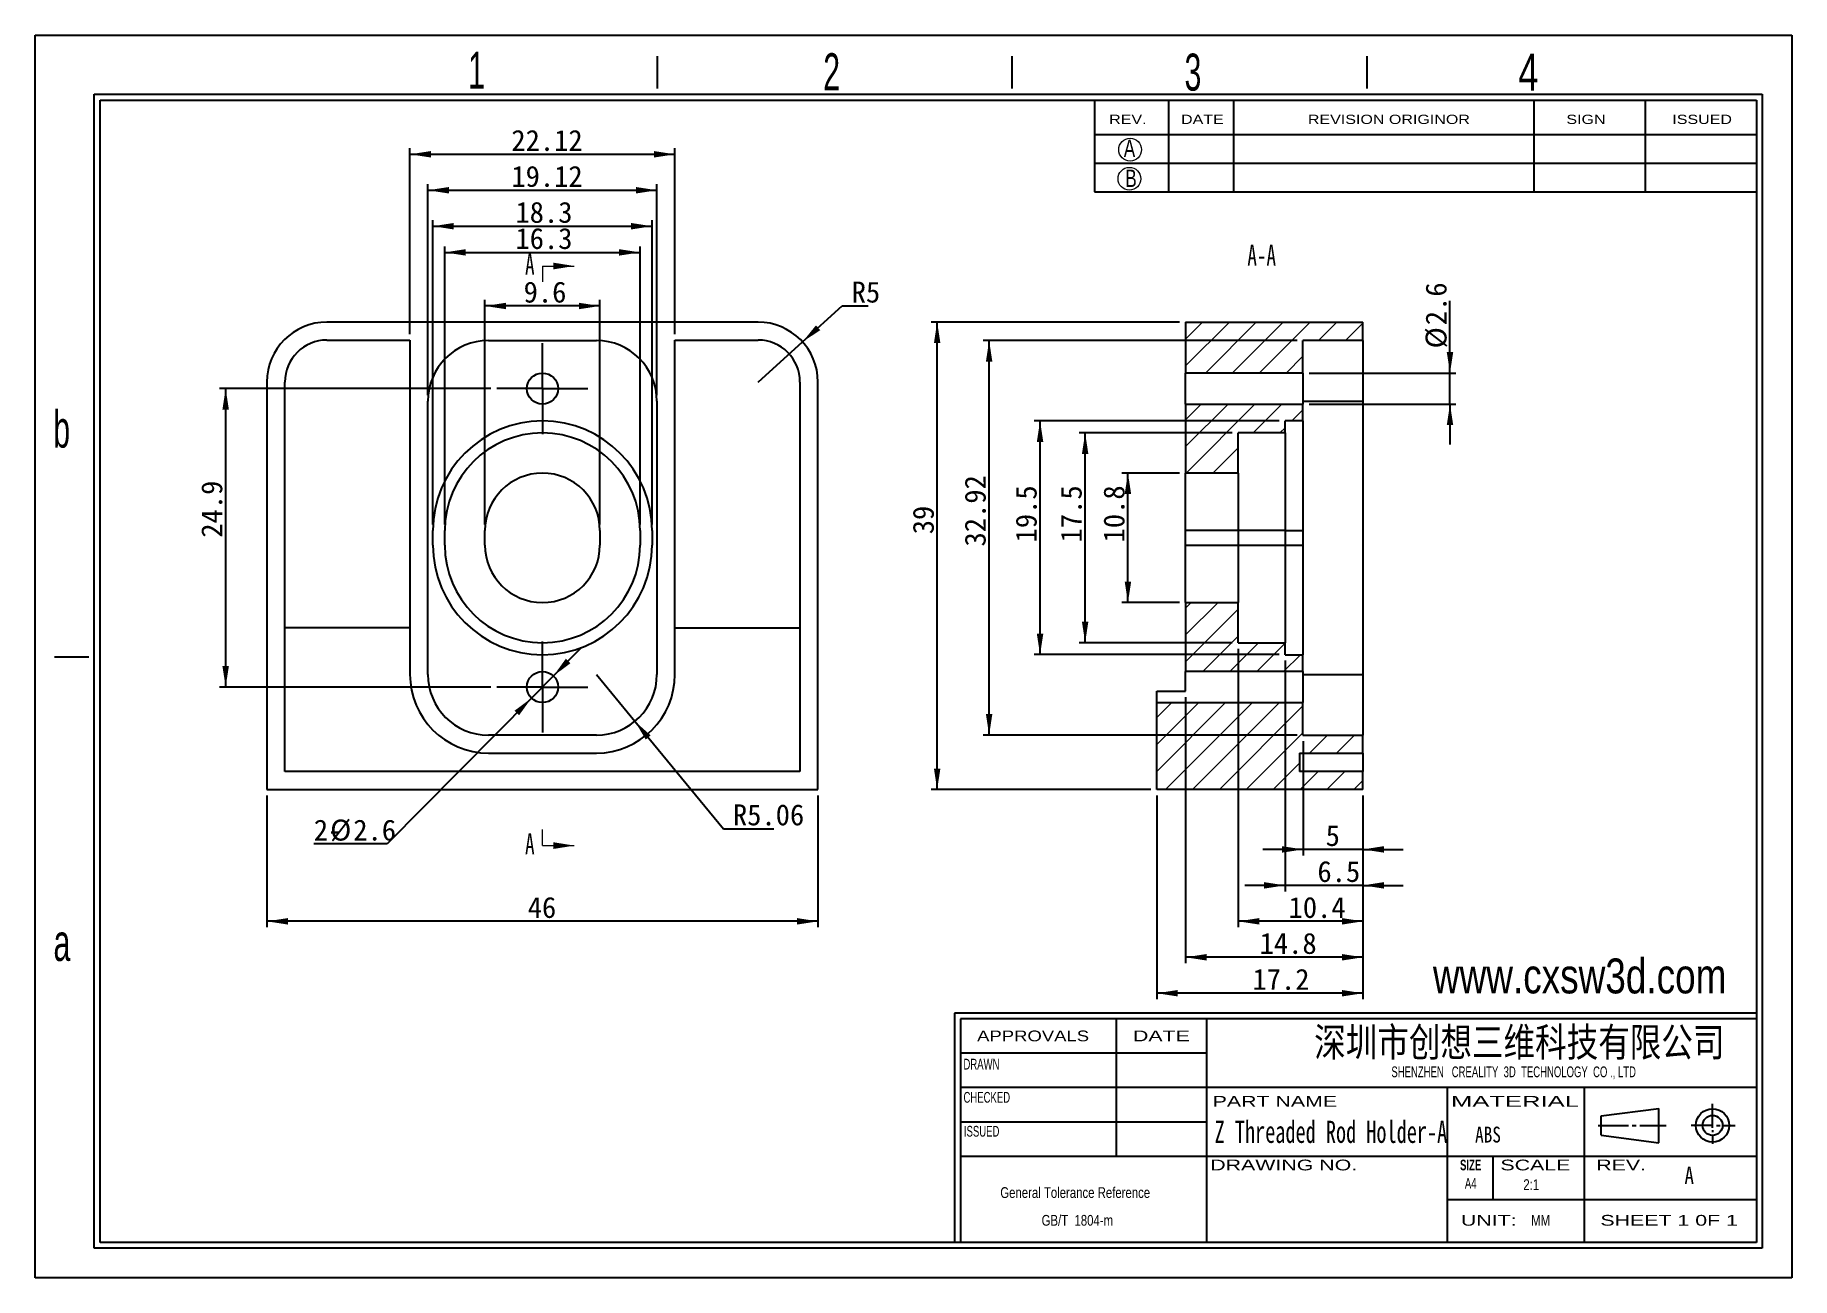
# Model space of a CAD drawing. Header units: millimetres. Extents: x 2 to 295, y 1 to 209.
import ezdxf

# ---------------------------------------------------------------- set-up
doc = ezdxf.new("R2010")
doc.units = ezdxf.units.MM
doc.linetypes.add('CENTER', pattern=[10.16, 6.35, -1.27, 1.27, -1.27])
doc.layers.add('DIM', color=5, linetype='Continuous')
doc.layers.add('SLD-0', color=179, linetype='Continuous')
doc.layers.add('中心线', color=1, linetype='CENTER', lineweight=25)
doc.styles.add('SLDTEXTSTYLE0', font='arial.ttf', dxfattribs={"width": 0.7584})
doc.styles.add('SLDTEXTSTYLE1', font='arial.ttf', dxfattribs={"width": 0.63516})
doc.styles.add('SLDTEXTSTYLE10', font='', dxfattribs={"width": 0.8})
doc.styles.add('SLDTEXTSTYLE11', font='', dxfattribs={"width": 0.67})
doc.styles.add('SLDTEXTSTYLE12', font='')
doc.styles.add('SLDTEXTSTYLE13', font='', dxfattribs={"width": 0.67})
doc.styles.add('SLDTEXTSTYLE2', font='GOTHIC.TTF', dxfattribs={"width": 0.7304})
doc.styles.add('SLDTEXTSTYLE3', font='GOTHIC.TTF', dxfattribs={"width": 0.61171})
doc.styles.add('SLDTEXTSTYLE4', font='arialbd.ttf', dxfattribs={"width": 0.63516})
doc.styles.add('SLDTEXTSTYLE5', font='arial.ttf', dxfattribs={"width": 1.422})
doc.styles.add('SLDTEXTSTYLE6', font='arial.ttf', dxfattribs={"width": 1.2324})
doc.styles.add('SLDTEXTSTYLE7', font='arial.ttf', dxfattribs={"width": 1.7064})
doc.styles.add('SLDTEXTSTYLE8', font='', dxfattribs={"width": 0.8, "bigfont": 'bigfont'})
doc.styles.add('SLDTEXTSTYLE9', font='', dxfattribs={"width": 0.8})
doc.styles.get('SLDTEXTSTYLE10').set_extended_font_data('宋体', bold=True)
doc.styles.get('SLDTEXTSTYLE11').set_extended_font_data('宋体')
doc.styles.get('SLDTEXTSTYLE12').set_extended_font_data('宋体')
doc.styles.get('SLDTEXTSTYLE13').set_extended_font_data('仿宋_GB2312')
doc.styles.get('SLDTEXTSTYLE8').set_extended_font_data('宋体', bold=True)
doc.styles.get('SLDTEXTSTYLE9').set_extended_font_data('宋体')
doc.dimstyles.new('SLDDIMSTYLE0', dxfattribs={"dimtxt": 3.5, "dimasz": 3.5, "dimexe": 0, "dimexo": 0.0625, "dimgap": 0.875, "dimtad": 2, "dimlfac": 0.5, "dimrnd": 1e-09, "dimzin": 12, "dimdsep": 46, "dimtxsty": 'SLDTEXTSTYLE11', "dimsah": 1, "dimcen": 0.09, "dimadec": 0, "dimazin": 3, "dimtfac": 1, "dimtmove": 0, "dimatfit": 0, "dimfxl": 0, "dimfrac": 2, "dimtolj": 1, "dimtzin": 12, "dimarcsym": 0})
doc.dimstyles.new('SLDDIMSTYLE1', dxfattribs={"dimtxt": 3.5, "dimasz": 3.5, "dimexe": 0, "dimexo": 0.0625, "dimgap": 0.875, "dimtad": 2, "dimlfac": 0.5, "dimrnd": 1e-09, "dimzin": 12, "dimdsep": 46, "dimtxsty": 'SLDTEXTSTYLE11', "dimsah": 1, "dimcen": 0.09, "dimadec": 0, "dimazin": 3, "dimtfac": 1, "dimtofl": 0, "dimtmove": 0, "dimatfit": 3, "dimfxl": 0, "dimfrac": 2, "dimtolj": 1, "dimtzin": 12, "dimarcsym": 0})
doc.dimstyles.new('SLDDIMSTYLE2', dxfattribs={"dimtxt": 3.5, "dimasz": 3.5, "dimexe": 0, "dimexo": 0.0625, "dimgap": 0.875, "dimtad": 0, "dimtih": 1, "dimtoh": 1, "dimlfac": 0.5, "dimrnd": 1e-09, "dimzin": 12, "dimdsep": 46, "dimtxsty": 'SLDTEXTSTYLE11', "dimsah": 1, "dimcen": 0, "dimadec": 0, "dimazin": 3, "dimtfac": 1, "dimtofl": 0, "dimtmove": 0, "dimatfit": 3, "dimfxl": 0, "dimfrac": 2, "dimtolj": 1, "dimtzin": 12, "dimarcsym": 0})
doc.dimstyles.new('SLDDIMSTYLE3', dxfattribs={"dimtxt": 3.5, "dimasz": 3.5, "dimexe": 0, "dimexo": 0.0625, "dimgap": 0.875, "dimtad": 0, "dimtih": 1, "dimtoh": 1, "dimlfac": 0.5, "dimrnd": 1e-09, "dimzin": 12, "dimdsep": 46, "dimtxsty": 'SLDTEXTSTYLE11', "dimsah": 1, "dimcen": 0, "dimadec": 0, "dimazin": 3, "dimtfac": 1, "dimtmove": 0, "dimatfit": 3, "dimfxl": 0, "dimfrac": 2, "dimtolj": 1, "dimtzin": 12, "dimarcsym": 0})

# ---------------------------------------------------------------- blocks, each defined once
blk = doc.blocks.new('SW_NOTE_0')
at = {"layer": 'SLD-0', "color": 0, "char_height": 1.7927, "attachment_point": 2, "style": 'SLDTEXTSTYLE0'}
for s, insert in [('General Tolerance Reference ', (13.02, 2.31)), (' GB/T  1804-m', (13.11, -2.32))]:
    blk.add_mtext(s, dxfattribs=dict(at, insert=insert))
blk = doc.blocks.new('_D')
at = {"layer": 'DIM'}
for p, q in [((76.91, 126.99), (76.91, 164.48)), ((96.11, 126.99), (96.11, 164.48)), ((96.11, 163.48), (76.91, 163.48))]:
    blk.add_line(p, q, dxfattribs=at)
for points in [[(76.91, 163.48), (80.41, 162.94), (80.41, 164.01)], [(96.11, 163.48), (92.61, 164.01), (92.61, 162.94)]]:
    blk.add_solid(points, dxfattribs=at)
at = {"layer": 'DIM', "insert": (83.37, 167.55), "char_height": 3.5, "attachment_point": 1, "style": 'SLDTEXTSTYLE12'}
blk.add_mtext('9.6', dxfattribs=at)
blk = doc.blocks.new('_D_1')
at = {"layer": 'DIM'}
for p, q in [((77.91, 149.69), (32.62, 149.69)), ((33.62, 149.69), (33.62, 99.89)), ((77.91, 99.89), (32.62, 99.89))]:
    blk.add_line(p, q, dxfattribs=at)
for points in [[(33.62, 149.69), (33.08, 146.19), (34.16, 146.19)], [(33.62, 99.89), (34.16, 103.39), (33.08, 103.39)]]:
    blk.add_solid(points, dxfattribs=at)
at = {"layer": 'DIM', "insert": (29.55, 124.81), "char_height": 3.5, "attachment_point": 1, "rotation": 90, "style": 'SLDTEXTSTYLE12'}
blk.add_mtext('24.9', dxfattribs=at)
blk = doc.blocks.new('_D_2')
at = {"layer": 'DIM'}
for p, q in [((70.21, 126.99), (70.21, 173.42)), ((102.81, 126.99), (102.81, 173.42)), ((70.21, 172.42), (102.81, 172.42))]:
    blk.add_line(p, q, dxfattribs=at)
for points in [[(70.21, 172.42), (73.71, 171.88), (73.71, 172.96)], [(102.81, 172.42), (99.31, 172.96), (99.31, 171.88)]]:
    blk.add_solid(points, dxfattribs=at)
at = {"layer": 'DIM', "insert": (82, 176.49), "char_height": 3.5, "attachment_point": 1, "style": 'SLDTEXTSTYLE12'}
blk.add_mtext('16.3', dxfattribs=at)
blk = doc.blocks.new('_D_3')
at = {"layer": 'DIM'}
for p, q in [((68.21, 126.99), (68.21, 177.79)), ((68.21, 176.79), (104.81, 176.79)), ((104.81, 126.99), (104.81, 177.79))]:
    blk.add_line(p, q, dxfattribs=at)
for points in [[(68.21, 176.79), (71.71, 176.25), (71.71, 177.33)], [(104.81, 176.79), (101.31, 177.33), (101.31, 176.25)]]:
    blk.add_solid(points, dxfattribs=at)
at = {"layer": 'DIM', "insert": (82, 180.86), "char_height": 3.5, "attachment_point": 1, "style": 'SLDTEXTSTYLE12'}
blk.add_mtext('18.3', dxfattribs=at)
blk = doc.blocks.new('_D_4')
at = {"layer": 'DIM'}
for p, q in [((67.39, 148.59), (67.39, 183.79)), ((67.39, 182.79), (105.63, 182.79)), ((105.63, 148.59), (105.63, 183.79))]:
    blk.add_line(p, q, dxfattribs=at)
for points in [[(67.39, 182.79), (70.89, 182.25), (70.89, 183.33)], [(105.63, 182.79), (102.13, 183.33), (102.13, 182.25)]]:
    blk.add_solid(points, dxfattribs=at)
at = {"layer": 'DIM', "insert": (81.32, 186.86), "char_height": 3.5, "attachment_point": 1, "style": 'SLDTEXTSTYLE12'}
blk.add_mtext('19.12', dxfattribs=at)
blk = doc.blocks.new('_D_5')
at = {"layer": 'DIM'}
for p, q in [((64.39, 158.79), (64.39, 189.79)), ((64.39, 188.79), (108.63, 188.79)), ((108.63, 158.79), (108.63, 189.79))]:
    blk.add_line(p, q, dxfattribs=at)
for points in [[(64.39, 188.79), (67.89, 188.25), (67.89, 189.33)], [(108.63, 188.79), (105.13, 189.33), (105.13, 188.25)]]:
    blk.add_solid(points, dxfattribs=at)
at = {"layer": 'DIM', "insert": (81.32, 192.86), "char_height": 3.5, "attachment_point": 1, "style": 'SLDTEXTSTYLE12'}
blk.add_mtext('22.12', dxfattribs=at)
blk = doc.blocks.new('_D_6')
at = {"layer": 'DIM'}
for p, q in [((129.93, 157.49), (136.56, 163.48)), ((136.56, 163.48), (140.87, 163.48)), ((122.51, 150.79), (129.93, 157.49))]:
    blk.add_line(p, q, dxfattribs=at)
blk.add_solid([(129.93, 157.49), (132.89, 159.44), (132.17, 160.24)], dxfattribs=at)
at = {"layer": 'DIM', "insert": (138.14, 167.55), "char_height": 3.5, "attachment_point": 1, "style": 'SLDTEXTSTYLE12'}
blk.add_mtext('R5', dxfattribs=at)
blk = doc.blocks.new('_D_7')
at = {"layer": 'DIM'}
for p, q in [((95.51, 101.99), (101.94, 94.18)), ((101.94, 94.18), (116.72, 76.23)), ((116.72, 76.23), (125.12, 76.23))]:
    blk.add_line(p, q, dxfattribs=at)
blk.add_solid([(101.94, 94.18), (103.75, 91.13), (104.58, 91.82)], dxfattribs=at)
at = {"layer": 'DIM', "insert": (118.31, 80.31), "char_height": 3.5, "attachment_point": 1, "style": 'SLDTEXTSTYLE12'}
blk.add_mtext('R5.06', dxfattribs=at)
blk = doc.blocks.new('_D_8')
at = {"layer": 'DIM'}
for p, q in [((40.51, 81.79), (40.51, 59.79)), ((132.51, 81.79), (132.51, 59.79)), ((132.51, 60.79), (40.51, 60.79))]:
    blk.add_line(p, q, dxfattribs=at)
for points in [[(40.51, 60.79), (44.01, 60.25), (44.01, 61.33)], [(132.51, 60.79), (129.01, 61.33), (129.01, 60.25)]]:
    blk.add_solid(points, dxfattribs=at)
at = {"layer": 'DIM', "insert": (84.05, 64.86), "char_height": 3.5, "attachment_point": 1, "style": 'SLDTEXTSTYLE12'}
blk.add_mtext('46', dxfattribs=at)
blk = doc.blocks.new('_D_9')
at = {"layer": 'DIM'}
for p, q in [((88.34, 101.74), (93.07, 106.52)), ((88.34, 101.74), (84.68, 98.04)), ((84.68, 98.04), (60.6, 73.7)), ((60.6, 73.7), (48.34, 73.7))]:
    blk.add_line(p, q, dxfattribs=at)
for points in [[(88.34, 101.74), (91.18, 103.85), (90.41, 104.6)], [(84.68, 98.04), (81.84, 95.93), (82.6, 95.17)]]:
    blk.add_solid(points, dxfattribs=at)
at = {"layer": 'DIM', "char_height": 3.5, "attachment_point": 1, "style": 'SLDTEXTSTYLE12'}
for s, insert in [('2-', (48.34, 77.77)), ('%%c', (51.06, 77.77)), ('2.6', (54.93, 77.77))]:
    blk.add_mtext(s, dxfattribs=dict(at, insert=insert))
blk = doc.blocks.new('SW_CENTERMARKSYMBOL_0')
at = {"layer": '中心线', "color": 0}
for p, q in [((0, 5), (0, 7.6)), ((0, 0), (0, 5)), ((-5, 0), (-7.6, 0)), ((0, 0), (-5, 0)), ((0, 0), (0, -5)), ((0, 0), (5, 0)), ((5, 0), (7.6, 0)), ((0, -5), (0, -7.6))]:
    blk.add_line(p, q, dxfattribs=at)
blk = doc.blocks.new('SW_CENTERMARKSYMBOL_1')
at = {"layer": '中心线', "color": 0}
for p, q in [((0, 5), (0, 7.6)), ((0, 0), (0, 5)), ((-5, 0), (-7.6, 0)), ((0, 0), (-5, 0)), ((0, 0), (0, -5)), ((0, 0), (5, 0)), ((5, 0), (7.6, 0)), ((0, -5), (0, -7.6))]:
    blk.add_line(p, q, dxfattribs=at)
blk = doc.blocks.new('_D_10')
at = {"layer": 'DIM'}
for p, q in [((212.49, 157.71), (160.09, 157.71)), ((161.09, 91.87), (161.09, 157.71)), ((212.49, 91.87), (160.09, 91.87))]:
    blk.add_line(p, q, dxfattribs=at)
for points in [[(161.09, 157.71), (160.55, 154.21), (161.62, 154.21)], [(161.09, 91.87), (161.62, 95.37), (160.55, 95.37)]]:
    blk.add_solid(points, dxfattribs=at)
at = {"layer": 'DIM', "insert": (157.01, 123.34), "char_height": 3.5, "attachment_point": 1, "rotation": 90, "style": 'SLDTEXTSTYLE12'}
blk.add_mtext('32.92', dxfattribs=at)
blk = doc.blocks.new('_D_11')
at = {"layer": 'DIM'}
for p, q in [((213.49, 90.87), (213.49, 71.79)), ((223.49, 81.79), (223.49, 71.79)), ((213.49, 72.79), (206.76, 72.79)), ((223.49, 72.79), (213.49, 72.79)), ((223.49, 72.79), (230.22, 72.79))]:
    blk.add_line(p, q, dxfattribs=at)
for points in [[(213.49, 72.79), (209.99, 73.33), (209.99, 72.25)], [(223.49, 72.79), (226.99, 72.25), (226.99, 73.33)]]:
    blk.add_solid(points, dxfattribs=at)
at = {"layer": 'DIM', "insert": (217.27, 76.86), "char_height": 3.5, "attachment_point": 1, "style": 'SLDTEXTSTYLE12'}
blk.add_mtext('5', dxfattribs=at)
blk = doc.blocks.new('_D_12')
at = {"layer": 'DIM'}
for p, q in [((210.49, 104.29), (210.49, 65.79)), ((223.49, 81.79), (223.49, 65.79)), ((210.49, 66.79), (203.76, 66.79)), ((223.49, 66.79), (210.49, 66.79)), ((223.49, 66.79), (230.22, 66.79))]:
    blk.add_line(p, q, dxfattribs=at)
for points in [[(210.49, 66.79), (206.99, 67.33), (206.99, 66.25)], [(223.49, 66.79), (226.99, 66.25), (226.99, 67.33)]]:
    blk.add_solid(points, dxfattribs=at)
at = {"layer": 'DIM', "insert": (215.9, 70.86), "char_height": 3.5, "attachment_point": 1, "style": 'SLDTEXTSTYLE12'}
blk.add_mtext('6.5', dxfattribs=at)
blk = doc.blocks.new('_D_13')
at = {"layer": 'DIM'}
for p, q in [((202.69, 106.29), (202.69, 59.79)), ((223.49, 81.79), (223.49, 59.79)), ((223.49, 60.79), (202.69, 60.79))]:
    blk.add_line(p, q, dxfattribs=at)
for points in [[(202.69, 60.79), (206.19, 60.25), (206.19, 61.33)], [(223.49, 60.79), (219.99, 61.33), (219.99, 60.25)]]:
    blk.add_solid(points, dxfattribs=at)
at = {"layer": 'DIM', "insert": (211.08, 64.86), "char_height": 3.5, "attachment_point": 1, "style": 'SLDTEXTSTYLE12'}
blk.add_mtext('10.4', dxfattribs=at)
blk = doc.blocks.new('_D_14')
at = {"layer": 'DIM'}
for p, q in [((193.89, 98.2), (193.89, 53.79)), ((223.49, 81.79), (223.49, 53.79)), ((223.49, 54.79), (193.89, 54.79))]:
    blk.add_line(p, q, dxfattribs=at)
for points in [[(193.89, 54.79), (197.39, 54.25), (197.39, 55.33)], [(223.49, 54.79), (219.99, 55.33), (219.99, 54.25)]]:
    blk.add_solid(points, dxfattribs=at)
at = {"layer": 'DIM', "insert": (206.25, 58.86), "char_height": 3.5, "attachment_point": 1, "style": 'SLDTEXTSTYLE12'}
blk.add_mtext('14.8', dxfattribs=at)
blk = doc.blocks.new('_D_15')
at = {"layer": 'DIM'}
for p, q in [((189.09, 81.79), (189.09, 47.79)), ((223.49, 81.79), (223.49, 47.79)), ((223.49, 48.79), (189.09, 48.79))]:
    blk.add_line(p, q, dxfattribs=at)
for points in [[(189.09, 48.79), (192.59, 48.25), (192.59, 49.33)], [(223.49, 48.79), (219.99, 49.33), (219.99, 48.25)]]:
    blk.add_solid(points, dxfattribs=at)
at = {"layer": 'DIM', "insert": (205.05, 52.86), "char_height": 3.5, "attachment_point": 1, "style": 'SLDTEXTSTYLE12'}
blk.add_mtext('17.2', dxfattribs=at)
blk = doc.blocks.new('_D_16')
at = {"layer": 'DIM'}
for p, q in [((192.89, 135.59), (183.26, 135.59)), ((184.26, 113.99), (184.26, 135.59)), ((192.89, 113.99), (183.26, 113.99))]:
    blk.add_line(p, q, dxfattribs=at)
for points in [[(184.26, 135.59), (183.72, 132.09), (184.8, 132.09)], [(184.26, 113.99), (184.8, 117.49), (183.72, 117.49)]]:
    blk.add_solid(points, dxfattribs=at)
at = {"layer": 'DIM', "insert": (180.18, 124.02), "char_height": 3.5, "attachment_point": 1, "rotation": 90, "style": 'SLDTEXTSTYLE12'}
blk.add_mtext('10.8', dxfattribs=at)
blk = doc.blocks.new('_D_17')
at = {"layer": 'DIM'}
for p, q in [((201.69, 142.29), (176.12, 142.29)), ((177.12, 107.29), (177.12, 142.29)), ((201.69, 107.29), (176.12, 107.29))]:
    blk.add_line(p, q, dxfattribs=at)
for points in [[(177.12, 142.29), (176.58, 138.79), (177.65, 138.79)], [(177.12, 107.29), (177.65, 110.79), (176.58, 110.79)]]:
    blk.add_solid(points, dxfattribs=at)
at = {"layer": 'DIM', "insert": (173.04, 124.02), "char_height": 3.5, "attachment_point": 1, "rotation": 90, "style": 'SLDTEXTSTYLE12'}
blk.add_mtext('17.5', dxfattribs=at)
blk = doc.blocks.new('_D_18')
at = {"layer": 'DIM'}
for p, q in [((209.49, 144.29), (168.59, 144.29)), ((169.59, 105.29), (169.59, 144.29)), ((209.49, 105.29), (168.59, 105.29))]:
    blk.add_line(p, q, dxfattribs=at)
for points in [[(169.59, 144.29), (169.05, 140.79), (170.13, 140.79)], [(169.59, 105.29), (170.13, 108.79), (169.05, 108.79)]]:
    blk.add_solid(points, dxfattribs=at)
at = {"layer": 'DIM', "insert": (165.52, 124.02), "char_height": 3.5, "attachment_point": 1, "rotation": 90, "style": 'SLDTEXTSTYLE12'}
blk.add_mtext('19.5', dxfattribs=at)
blk = doc.blocks.new('_D_19')
at = {"layer": 'DIM'}
for p, q in [((238.03, 152.29), (238.03, 164.36)), ((214.49, 152.29), (239.03, 152.29)), ((238.03, 147.09), (238.03, 152.29)), ((214.49, 147.09), (239.03, 147.09)), ((238.03, 147.09), (238.03, 140.36))]:
    blk.add_line(p, q, dxfattribs=at)
for points in [[(238.03, 152.29), (238.57, 155.79), (237.49, 155.79)], [(238.03, 147.09), (237.49, 143.59), (238.57, 143.59)]]:
    blk.add_solid(points, dxfattribs=at)
at = {"layer": 'DIM', "char_height": 3.5, "attachment_point": 1, "rotation": 90, "style": 'SLDTEXTSTYLE12'}
for s, insert in [('2.6', (233.95, 160.27)), ('%%c', (233.95, 156.4))]:
    blk.add_mtext(s, dxfattribs=dict(at, insert=insert))
blk = doc.blocks.new('_D_20')
at = {"layer": 'DIM'}
for p, q in [((192.89, 160.79), (151.41, 160.79)), ((152.41, 82.79), (152.41, 160.79)), ((188.09, 82.79), (151.41, 82.79))]:
    blk.add_line(p, q, dxfattribs=at)
for points in [[(152.41, 160.79), (151.87, 157.29), (152.95, 157.29)], [(152.41, 82.79), (152.95, 86.29), (151.87, 86.29)]]:
    blk.add_solid(points, dxfattribs=at)
at = {"layer": 'DIM', "insert": (148.34, 125.38), "char_height": 3.5, "attachment_point": 1, "rotation": 90, "style": 'SLDTEXTSTYLE12'}
blk.add_mtext('39', dxfattribs=at)

msp = doc.modelspace()

# ---------------------------------------------------------------- hatches: boundary and pattern name
at = {"linetype": 'Continuous', "lineweight": 18}
h = msp.add_hatch(dxfattribs=at)
h.set_pattern_fill('ANSI31', angle=3e-322, style=0)
h.paths.add_polyline_path([(213.486, 157.707), (223.486, 157.707), (223.486, 160.787), (193.886, 160.787), (193.886, 152.287), (213.486, 152.287)], flags=0)
h = msp.add_hatch(dxfattribs=at)
h.set_pattern_fill('ANSI31', angle=3e-322, style=0)
h.paths.add_polyline_path([(202.686, 142.287), (210.486, 142.287), (210.486, 144.287), (213.486, 144.287), (213.486, 147.087), (193.886, 147.087), (193.886, 135.587), (202.686, 135.587)], flags=0)
h = msp.add_hatch(dxfattribs=at)
h.set_pattern_fill('ANSI31', angle=3e-322, style=0)
h.paths.add_polyline_path([(213.486, 105.287), (210.486, 105.287), (210.486, 107.287), (202.686, 107.287), (202.686, 113.987), (193.886, 113.987), (193.886, 102.487), (213.486, 102.487)], flags=0)
h = msp.add_hatch(dxfattribs=at)
h.set_pattern_fill('ANSI31', angle=3e-322, style=0)
h.paths.add_polyline_path([(223.486, 82.787), (223.486, 85.787), (212.886, 85.787), (212.886, 88.867), (223.486, 88.867), (223.486, 91.867), (213.486, 91.867), (213.486, 97.287), (189.086, 97.287), (189.086, 82.787)], flags=0)

# ---------------------------------------------------------------- linework, layer by layer
at = {"color": 7, "linetype": 'Continuous', "lineweight": 18}
for p, q in [((86.508, 170.147), (86.508, 167.487)), ((86.508, 170.147), (91.828, 170.147)), ((86.508, 73.427), (86.508, 76.087)), ((86.508, 73.427), (91.828, 73.427))]:
    msp.add_line(p, q, dxfattribs=at)
at = {"color": 7, "linetype": 'Continuous', "lineweight": 25}
for p, q in [((122.508, 160.787), (50.508, 160.787)), ((193.886, 160.787), (193.886, 152.287)), ((193.886, 160.787), (223.486, 160.787)), ((223.486, 157.707), (223.486, 160.787)), ((50.508, 157.787), (64.388, 157.787)), ((64.388, 157.787), (64.388, 101.987)), ((77.508, 157.707), (95.508, 157.707)), ((108.628, 157.787), (122.508, 157.787)), ((108.628, 101.987), (108.628, 157.787)), ((213.486, 152.287), (213.486, 157.707)), ((223.486, 157.707), (213.486, 157.707)), ((223.486, 157.707), (223.486, 147.587)), ((40.508, 150.787), (40.508, 82.787)), ((43.508, 85.787), (43.508, 150.787)), ((129.508, 150.787), (129.508, 85.787)), ((132.508, 82.787), (132.508, 150.787)), ((193.886, 147.087), (193.886, 152.287)), ((213.486, 152.287), (193.886, 152.287)), ((213.486, 152.287), (213.486, 147.087)), ((67.388, 101.987), (67.388, 147.587)), ((105.628, 147.587), (105.628, 101.987)), ((193.886, 147.087), (193.886, 135.587)), ((193.886, 147.087), (213.486, 147.087)), ((213.486, 147.587), (223.486, 147.587)), ((213.486, 144.287), (213.486, 147.087)), ((223.486, 147.587), (223.486, 101.987)), ((213.486, 144.287), (210.486, 144.287)), ((210.486, 142.287), (210.486, 144.287)), ((213.486, 144.287), (213.486, 125.987)), ((202.686, 135.587), (202.686, 142.287)), ((210.486, 142.287), (202.686, 142.287)), ((210.486, 142.287), (210.486, 125.987)), ((202.686, 135.587), (193.886, 135.587)), ((193.886, 125.987), (193.886, 135.587)), ((202.686, 135.587), (202.686, 125.987)), ((68.208, 123.587), (68.208, 125.987)), ((70.208, 123.587), (70.208, 125.987)), ((76.908, 123.587), (76.908, 125.987)), ((96.108, 125.987), (96.108, 123.587)), ((102.808, 125.987), (102.808, 123.587)), ((104.808, 125.987), (104.808, 123.587)), ((202.686, 125.987), (193.886, 125.987)), ((193.886, 123.587), (193.886, 125.987)), ((193.886, 123.587), (202.686, 123.587)), ((193.886, 113.987), (193.886, 123.587)), ((210.486, 125.987), (202.686, 125.987)), ((202.686, 125.987), (202.686, 123.587)), ((202.686, 123.587), (202.686, 113.987)), ((202.686, 123.587), (210.486, 123.587)), ((210.486, 125.987), (213.486, 125.987)), ((210.486, 125.987), (210.486, 123.587)), ((210.486, 123.587), (210.486, 107.287)), ((210.486, 123.587), (213.486, 123.587)), ((213.486, 125.987), (213.486, 123.587)), ((213.486, 123.587), (213.486, 105.287)), ((193.886, 113.987), (202.686, 113.987)), ((193.886, 113.987), (193.886, 102.487)), ((202.686, 107.287), (202.686, 113.987)), ((64.388, 109.787), (43.508, 109.787)), ((108.628, 109.787), (129.508, 109.787)), ((202.686, 107.287), (210.486, 107.287)), ((210.486, 105.287), (210.486, 107.287)), ((210.486, 105.287), (213.486, 105.287)), ((213.486, 102.487), (213.486, 105.287)), ((193.886, 99.204), (193.886, 102.487)), ((213.486, 102.487), (193.886, 102.487)), ((213.486, 102.487), (213.486, 97.287)), ((213.486, 101.987), (223.486, 101.987)), ((223.486, 101.987), (223.486, 91.867)), ((189.086, 97.287), (189.086, 99.204)), ((189.086, 99.204), (193.886, 99.204)), ((189.086, 82.787), (189.086, 97.287)), ((189.086, 97.287), (213.486, 97.287)), ((213.486, 91.867), (213.486, 97.287)), ((95.508, 91.867), (77.508, 91.867)), ((213.486, 91.867), (223.486, 91.867)), ((223.486, 88.867), (223.486, 91.867)), ((77.508, 88.867), (95.508, 88.867)), ((212.886, 88.867), (223.486, 88.867)), ((212.886, 88.867), (212.886, 85.787)), ((223.486, 88.867), (223.486, 85.787)), ((129.508, 85.787), (43.508, 85.787)), ((223.486, 85.787), (212.886, 85.787)), ((223.486, 82.787), (223.486, 85.787)), ((40.508, 82.787), (132.508, 82.787)), ((223.486, 82.787), (189.086, 82.787))]:
    msp.add_line(p, q, dxfattribs=at)
for centre in [(86.508, 149.687), (86.508, 99.887)]:
    msp.add_circle(centre, 2.6, dxfattribs=at)
for centre, radius, start, end in [((50.508, 150.787), 10, 90, 180), ((122.508, 150.787), 10, 0, 90), ((50.508, 150.787), 7, 90, 180), ((77.508, 147.587), 10.12, 90, 180), ((95.508, 147.587), 10.12, 0, 90), ((122.508, 150.787), 7, 0, 90), ((86.508, 125.987), 18.3, 0, 180), ((86.508, 125.987), 16.3, 0, 180), ((86.508, 125.987), 9.6, 0, 180), ((86.508, 123.587), 18.3, 180, 0), ((86.508, 123.587), 16.3, 180, 0), ((86.508, 123.587), 9.6, 180, 0), ((77.508, 101.987), 13.12, 180, 270), ((77.508, 101.987), 10.12, 180, 270), ((95.508, 101.987), 13.12, 270, 0), ((95.508, 101.987), 10.12, 270, 0)]:
    msp.add_arc(centre, radius, start, end, dxfattribs=at)
at = {"color": 7, "linetype": 'Continuous', "lineweight": 18}
for points in [[(91.828, 170.147), (88.328, 170.707), (88.328, 169.587)], [(91.828, 73.427), (88.328, 73.987), (88.328, 72.867)]]:
    msp.add_solid(points, dxfattribs=at)
at = {"layer": 'SLD-0'}
for p, q in [((1.812, 208.674), (295.107, 208.674)), ((1.812, 1.294), (1.812, 208.674)), ((295.107, 208.674), (295.107, 1.294)), ((12.675, 7.219), (12.675, 197.811)), ((12.675, 197.811), (289.181, 197.811)), ((252.017, 197.811), (252.017, 182.514)), ((270.599, 197.811), (270.599, 182.514)), ((289.181, 197.811), (289.181, 7.219)), ((289.181, 7.219), (12.675, 7.219)), ((295.107, 1.294), (1.812, 1.294))]:
    msp.add_line(p, q, dxfattribs=at)
at = {"layer": 'SLD-0', "color": 6, "linetype": 'Continuous'}
for p, q in [((105.701, 199.786), (105.701, 205.169)), ((164.952, 199.786), (164.952, 205.169)), ((224.204, 199.786), (224.204, 205.169)), ((11.687, 6.231), (11.687, 198.799)), ((11.687, 198.799), (290.169, 198.799)), ((290.169, 198.799), (290.169, 6.231)), ((10.805, 104.853), (5.068, 104.853)), ((290.169, 6.231), (11.687, 6.231))]:
    msp.add_line(p, q, dxfattribs=at)
at = {"layer": 'SLD-0', "color": 179, "linetype": 'Continuous'}
for p, q in [((178.659, 197.811), (178.659, 182.514)), ((191.05, 197.811), (191.05, 182.514)), ((201.886, 197.811), (201.886, 182.514)), ((178.659, 192.074), (289.181, 192.074)), ((178.659, 187.294), (289.181, 187.294)), ((178.659, 182.514), (289.181, 182.514)), ((289.181, 45.462), (155.33, 45.462)), ((155.33, 45.462), (155.33, 7.219)), ((289.181, 44.506), (156.286, 44.506)), ((156.286, 44.506), (156.286, 7.219)), ((182.281, 44.506), (182.281, 21.56)), ((197.398, 44.506), (197.398, 7.219)), ((197.398, 38.77), (156.286, 38.77)), ((289.181, 33.033), (156.286, 33.033)), ((237.553, 33.033), (237.553, 7.219)), ((260.499, 7.219), (260.499, 33.033)), ((263.255, 28.354), (272.888, 29.538)), ((272.888, 23.846), (272.888, 29.538)), ((281.869, 26.35), (281.869, 30.316)), ((197.398, 27.297), (156.286, 27.297)), ((262.786, 26.733), (267.83, 26.733)), ((263.255, 25.106), (263.255, 28.354)), ((268.461, 26.733), (269.091, 26.733)), ((269.722, 26.733), (274.136, 26.733)), ((281.869, 26.733), (278.268, 26.733)), ((282.5, 26.733), (283.13, 26.733)), ((283.761, 26.733), (285.653, 26.733)), ((263.255, 25.106), (272.888, 23.846)), ((281.869, 25.966), (281.869, 25.583)), ((281.869, 25.2), (281.869, 23.667)), ((289.181, 21.56), (156.286, 21.56)), ((245.202, 21.56), (245.202, 14.39)), ((237.553, 14.39), (289.181, 14.39))]:
    msp.add_line(p, q, dxfattribs=at)
at = {"layer": 'SLD-0', "lineweight": 18}
for centre in [(184.622, 189.564), (184.499, 184.715)]:
    msp.add_circle(centre, 1.894, dxfattribs=at)
at = {"layer": 'SLD-0', "color": 179, "linetype": 'Continuous'}
for radius in [2.771, 1.669]:
    msp.add_circle((281.869, 26.733), radius, dxfattribs=at)

# ---------------------------------------------------------------- block references
at = {"layer": 'SLD-0', "color": 179}
msp.add_blockref('SW_NOTE_0', (162.438, 14.111), dxfattribs=at)
at = {"layer": '中心线'}
for name, p in [('SW_CENTERMARKSYMBOL_0', (86.508, 149.687)), ('SW_CENTERMARKSYMBOL_1', (86.508, 99.887))]:
    msp.add_blockref(name, p, dxfattribs=at)

# ---------------------------------------------------------------- texts
at = {"color": 7, "linetype": 'Continuous', "lineweight": 0, "insert": (206.591, 173.699), "char_height": 3.5, "attachment_point": 2, "style": 'SLDTEXTSTYLE13'}
msp.add_mtext('A-A', dxfattribs=at)
at = {"color": 7, "linetype": 'Continuous', "char_height": 3.5, "attachment_point": 1, "style": 'SLDTEXTSTYLE13'}
for insert in [(83.606, 172.182), (83.606, 75.462)]:
    msp.add_mtext('A', dxfattribs=dict(at, insert=insert))
at = {"layer": 'SLD-0'}
for s, insert, char_height, attachment_point, style in [('1', (74.111, 205.899), 6.172, 1, 'SLDTEXTSTYLE3'), ('2', (133.388, 205.655), 6.172, 1, 'SLDTEXTSTYLE3'), ('3', (193.707, 205.593), 6.172, 1, 'SLDTEXTSTYLE3'), ('4', (249.441, 205.587), 6.172, 1, 'SLDTEXTSTYLE2'), ('A', (183.578, 191.252), 2.903, 1, 'SLDTEXTSTYLE2'), ('B', (183.832, 186.237), 2.903, 1, 'SLDTEXTSTYLE2'), ('b', (4.835, 146.019), 6.172, 1, 'SLDTEXTSTYLE3'), ('a', (4.88, 60.351), 6.172, 1, 'SLDTEXTSTYLE3'), ('深圳市创想三维科技有限公司', (249.607, 43.039), 4.82808, 2, 'SLDTEXTSTYLE8'), (' Z Threaded Rod Holder-A', (197.044, 27.516), 3.70417, 1, 'SLDTEXTSTYLE11'), ('ABS', (244.377, 26.525), 2.6458, 2, 'SLDTEXTSTYLE10'), ('A', (277.178, 19.854), 2.91, 1, 'SLDTEXTSTYLE9')]:
    msp.add_mtext(s, dxfattribs=dict(at, insert=insert, char_height=char_height, attachment_point=attachment_point, style=style))
at = {"layer": 'SLD-0', "color": 179}
for s, insert, char_height, attachment_point, style in [('REV.', (181.129, 195.4), 1.5536, 1, 'SLDTEXTSTYLE6'), ('DATE', (193.126, 195.4), 1.5536, 1, 'SLDTEXTSTYLE6'), ('REVISION ORIGINOR', (214.308, 195.4), 1.55363, 1, 'SLDTEXTSTYLE6'), ('SIGN', (257.466, 195.4), 1.5536, 1, 'SLDTEXTSTYLE6'), ('ISSUED', (275.148, 195.4), 1.5536, 1, 'SLDTEXTSTYLE6'), ('APPROVALS', (168.427, 42.563), 1.7927, 2, 'SLDTEXTSTYLE6'), ('DATE', (189.85, 42.563), 1.7927, 2, 'SLDTEXTSTYLE5'), ('DRAWN', (159.804, 37.853), 1.7927, 2, 'SLDTEXTSTYLE1'), ('SHENZHEN   CREALITY  3D  TECHNOLOGY  CO ., LTD', (248.66, 36.569), 1.79265, 2, 'SLDTEXTSTYLE1'), ('CHECKED', (160.696, 32.315), 1.7927, 2, 'SLDTEXTSTYLE1'), ('PART NAME', (208.794, 31.645), 1.7927, 2, 'SLDTEXTSTYLE5'), ('MATERIAL', (248.88, 31.645), 1.7927, 2, 'SLDTEXTSTYLE7'), ('ISSUED', (159.837, 26.654), 1.7927, 2, 'SLDTEXTSTYLE1'), ('DRAWING NO.', (210.268, 21.022), 1.79265, 2, 'SLDTEXTSTYLE5'), ('SIZE', (241.479, 21.022), 1.7927, 2, 'SLDTEXTSTYLE4'), ('SCALE', (252.289, 21.022), 1.7927, 2, 'SLDTEXTSTYLE5'), ('REV.', (266.61, 21.022), 1.7927, 2, 'SLDTEXTSTYLE5'), ('A4', (241.49, 17.953), 1.7927, 2, 'SLDTEXTSTYLE1'), ('2:1', (251.596, 17.745), 1.7927, 2, 'SLDTEXTSTYLE0'), ('UNIT:', (244.499, 11.791), 1.7927, 2, 'SLDTEXTSTYLE5'), ('MM', (253.161, 11.791), 1.7927, 2, 'SLDTEXTSTYLE0'), ('SHEET 1 0F 1', (274.62, 11.791), 1.79265, 2, 'SLDTEXTSTYLE5')]:
    msp.add_mtext(s, dxfattribs=dict(at, insert=insert, char_height=char_height, attachment_point=attachment_point, style=style))
at = {"layer": 'SLD-0', "color": 5, "insert": (235.183, 54.585), "char_height": 5.82083, "attachment_point": 1, "style": 'SLDTEXTSTYLE0'}
msp.add_mtext('www.cxsw3d.com', dxfattribs=at)

# ---------------------------------------------------------------- dimensions: what is measured, and where the dimension line sits
at = {"layer": 'DIM'}
for base, p1, p2, dimstyle, picture, middle in [((108.628, 188.787), (64.388, 157.787), (108.628, 157.787), 'SLDDIMSTYLE1', '_D_5', (84.726, 188.787)), ((105.628, 182.787), (67.388, 147.587), (105.628, 147.587), 'SLDDIMSTYLE1', '_D_4', (84.726, 182.787)), ((102.808, 172.418), (70.208, 125.987), (102.808, 125.987), 'SLDDIMSTYLE1', '_D_2', (84.726, 172.418)), ((76.908, 163.475), (96.108, 125.987), (76.908, 125.987), 'SLDDIMSTYLE0', '_D', (85.415, 163.475)), ((202.686, 60.787), (223.486, 82.787), (202.686, 107.287), 'SLDDIMSTYLE0', '_D_13', (213.798, 60.787)), ((210.486, 66.787), (223.486, 82.787), (210.486, 105.287), 'SLDDIMSTYLE0', '_D_12', (217.946, 66.787)), ((193.886, 54.787), (223.486, 82.787), (193.886, 99.204), 'SLDDIMSTYLE1', '_D_14', (208.97, 54.787)), ((213.486, 72.787), (223.486, 82.787), (213.486, 91.867), 'SLDDIMSTYLE0', '_D_11', (217.946, 72.787)), ((40.508, 60.787), (132.508, 82.787), (40.508, 82.787), 'SLDDIMSTYLE1', '_D_8', (85.415, 60.787)), ((189.086, 48.787), (223.486, 82.787), (189.086, 82.787), 'SLDDIMSTYLE1', '_D_15', (207.772, 48.787))]:
    dim = msp.add_linear_dim(base=base, p1=p1, p2=p2, dimstyle=dimstyle, dxfattribs=at)
    dim.commit()
    dim.dimension.update_dxf_attribs({"geometry": picture, "text_midpoint": middle, "dimtype": 160})
for base, p1, p2, angle, dimstyle, picture, middle in [((104.808, 176.787), (68.208, 125.987), (104.808, 125.987), 0, 'SLDDIMSTYLE1', '_D_3', (84.726, 176.787)), ((152.41, 160.787), (189.086, 82.787), (193.886, 160.787), 90, 'SLDDIMSTYLE1', '_D_20', (152.41, 126.744)), ((161.086, 157.707), (213.486, 91.867), (213.486, 157.707), 90, 'SLDDIMSTYLE1', '_D_10', (161.086, 126.744)), ((33.62, 99.887), (78.908, 149.687), (78.908, 99.887), 90, 'SLDDIMSTYLE1', '_D_1', (33.62, 127.529)), ((169.593, 144.287), (210.486, 105.287), (210.486, 144.287), 90, 'SLDDIMSTYLE1', '_D_18', (169.593, 126.744)), ((177.115, 142.287), (202.686, 107.287), (202.686, 142.287), 90, 'SLDDIMSTYLE1', '_D_17', (177.115, 126.744)), ((184.257, 135.587), (193.886, 113.987), (193.886, 135.587), 90, 'SLDDIMSTYLE0', '_D_16', (184.257, 126.744))]:
    dim = msp.add_linear_dim(base=base, p1=p1, p2=p2, angle=angle, dimstyle=dimstyle, dxfattribs=at)
    dim.commit()
    dim.dimension.update_dxf_attribs({"geometry": picture, "text_midpoint": middle, "dimtype": 160})
for center, mpoint, picture, middle in [((122.508, 150.787), (129.929, 157.49), '_D_6', (139.506, 165.512)), ((95.508, 101.987), (101.942, 94.176), '_D_7', (121.715, 78.27))]:
    dim = msp.add_radius_dim(center=center, mpoint=mpoint, dimstyle='SLDDIMSTYLE2', dxfattribs=at)
    dim.commit()
    dim.dimension.update_dxf_attribs({"geometry": picture, "text_midpoint": middle, "dimtype": 164})
dim = msp.add_linear_dim(base=(238.028, 152.287), p1=(213.486, 147.087), p2=(213.486, 152.287), angle=90, text='%%c<>', dimstyle='SLDDIMSTYLE0', dxfattribs=at)
dim.commit()
dim.dimension.update_dxf_attribs({"geometry": '_D_19', "text_midpoint": (238.028, 160.38), "dimtype": 160})
dim = msp.add_diameter_dim_2p(p1=(84.679, 98.039), p2=(88.336, 101.736), text='2-<>', dimstyle='SLDDIMSTYLE3', dxfattribs=at)
dim.commit()
dim.dimension.update_dxf_attribs({"geometry": '_D_9', "text_midpoint": (53.678, 76.233), "dimtype": 163})

doc.saveas('drawing.dxf')
